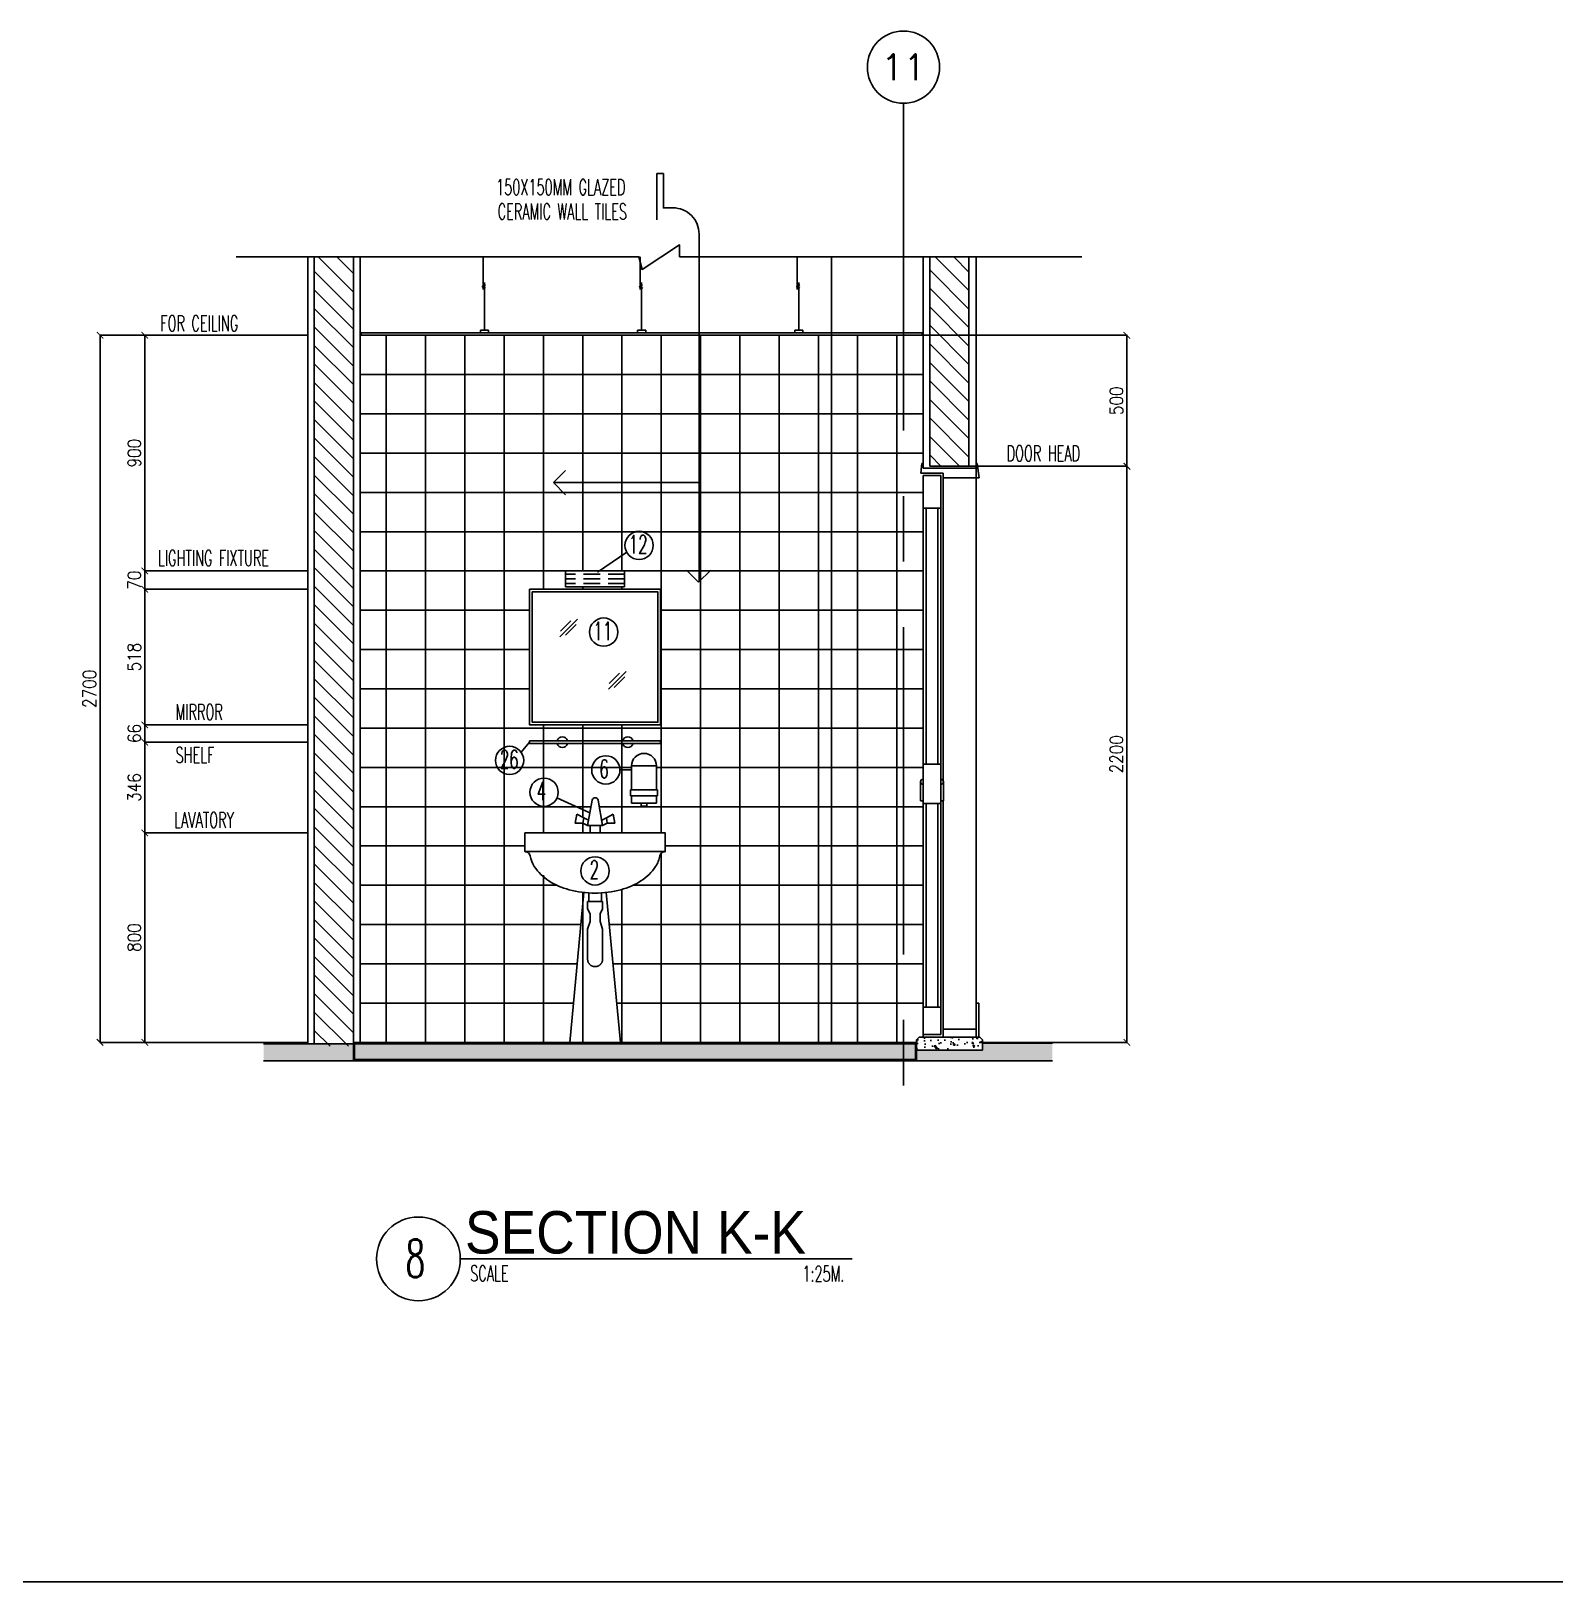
# Model space of a CAD drawing. Extents: x -233600 to -204723, y 166361 to 186286.
# Drawn here: x -226171 to -220352, y 166361 to 172284 of the extents above; entities that cross this region are included whole.
import ezdxf
from ezdxf.enums import TextEntityAlignment as Align

# ---------------------------------------------------------------- set-up
doc = ezdxf.new("R2010")
doc.units = 0
doc.header["$LTSCALE"] = 500
doc.header["$MEASUREMENT"] = 0
doc.linetypes.add('CENTERX2', pattern=[4, 2.5, -0.5, 0.5, -0.5])
doc.linetypes.add('HIDDEN2', pattern=[0.1875, 0.125, -0.0625])
doc.layers.get('0').update_dxf_attribs({"linetype": 'CONTINUOUS'})
doc.layers.get('DEFPOINTS').update_dxf_attribs({"linetype": 'CONTINUOUS'})
for name, color, linetype in [('AX-CR', 2, 'CONTINUOUS'), ('AX-TXT', 2, 'CONTINUOUS'), ('AXES', 11, 'CENTERX2'), ('Dimout', 4, 'CONTINUOUS'), ('DW', 7, 'CONTINUOUS'), ('ELE', 3, 'CONTINUOUS'), ('ELV', 7, 'CONTINUOUS'), ('FIX', 2, 'CONTINUOUS'), ('HATCH', 8, 'CONTINUOUS'), ('HatchA', 11, 'CONTINUOUS'), ('Plaster', 7, 'CONTINUOUS'), ('SANI', 2, 'CONTINUOUS'), ('Tile', 5, 'CONTINUOUS'), ('TITLE', 1, 'CONTINUOUS'), ('TXT', 2, 'CONTINUOUS'), ('TXT1', 2, 'CONTINUOUS'), ('WALL', 6, 'CONTINUOUS'), ('WallPartition', 2, 'CONTINUOUS'), ('Windows', 9, 'CONTINUOUS')]:
    doc.layers.add(name, color=color, linetype=linetype)
doc.styles.add('DIM', font='simplex.shx', dxfattribs={"width": 0.85})
doc.styles.add('ROMANS', font='romans.shx', dxfattribs={"width": 0.6})
doc.styles.add('TTXT', font='swisse.ttf', dxfattribs={"width": 0.9})
doc.dimstyles.new('DIM1-25', dxfattribs={"dimscale": 25, "dimtxt": 2, "dimasz": 1, "dimexe": 0.03, "dimexo": 0.03, "dimgap": 0.6, "dimtad": 1, "dimdec": 0, "dimdsep": 46, "dimtxsty": 'DIM', "dimblk1": 'ARCHTICK', "dimblk2": 'ARCHTICK', "dimsah": 1, "dimcen": 0.09, "dimdle": 0.03, "dimclrd": 256, "dimclrt": 2, "dimadec": 0, "dimazin": 0, "dimtfac": 1, "dimtdec": 0, "dimtix": 1, "dimtmove": 1, "dimatfit": 3, "dimldrblk": 'ARCHTICK', "dimfxl": 0, "dimtvp": 2, "dimtolj": 1, "dimtzin": 0, "dimarcsym": 0})

# ---------------------------------------------------------------- blocks, each defined once
blk = doc.blocks.new('A0-BOX')
at = {"layer": 'TITLE'}
blk.add_line((0, 0), (113.3, 0), dxfattribs=at)
blk = doc.blocks.new('_ARCHTICK')
at = {"color": 0, "linetype": 'ByBlock', "const_width": 0.15}
blk.add_lwpolyline([(-0.5, -0.5), (0.5, 0.5)], dxfattribs=at)
blk = doc.blocks.new('*D102')
at = {"layer": 'DEFPOINTS', "color": 0}
for p in [(-222768.3, 171121.9), (-221986.4, 171121.9), (-222589.6, 170621.9)]:
    blk.add_point(p, dxfattribs=at)
at = {"layer": 'Dimout', "color": 0, "lineweight": -2}
for p, q in [((-222767.6, 171121.9), (-221985.6, 171121.9)), ((-222588.9, 170621.9), (-221985.6, 170621.9))]:
    blk.add_line(p, q, dxfattribs=at)
at = {"layer": 'Dimout', "lineweight": -2}
blk.add_line((-221986.4, 170621.2), (-221986.4, 171122.7), dxfattribs=at)
at = {"layer": 'Dimout', "lineweight": -2, "xscale": 25, "yscale": 25, "zscale": 25}
for p, rotation in [((-221986.4, 171121.9), 90), ((-221986.4, 170621.9), 270)]:
    blk.add_blockref('_ARCHTICK', p, dxfattribs=dict(at, rotation=rotation))
at = {"layer": 'Dimout', "color": 2, "insert": (-222026.4, 170871.9), "char_height": 50, "attachment_point": 5, "rotation": 90, "style": 'DIM'}
blk.add_mtext('\\A1;500', dxfattribs=at)
blk = doc.blocks.new('*D101')
at = {"layer": 'DEFPOINTS', "color": 0}
for p in [(-222589.6, 170621.9), (-221986.4, 170621.9), (-222551.5, 168421.9)]:
    blk.add_point(p, dxfattribs=at)
at = {"layer": 'Dimout', "color": 0, "lineweight": -2}
for p, q in [((-222588.9, 170621.9), (-221985.6, 170621.9)), ((-222550.7, 168421.9), (-221985.6, 168421.9))]:
    blk.add_line(p, q, dxfattribs=at)
at = {"layer": 'Dimout', "lineweight": -2}
blk.add_line((-221986.4, 168421.2), (-221986.4, 170622.7), dxfattribs=at)
at = {"layer": 'Dimout', "lineweight": -2, "xscale": 25, "yscale": 25, "zscale": 25}
for p, rotation in [((-221986.4, 170621.9), 90), ((-221986.4, 168421.9), 270)]:
    blk.add_blockref('_ARCHTICK', p, dxfattribs=dict(at, rotation=rotation))
at = {"layer": 'Dimout', "color": 2, "insert": (-222026.4, 169521.9), "char_height": 50, "attachment_point": 5, "rotation": 90, "style": 'DIM'}
blk.add_mtext('\\A1;2200', dxfattribs=at)
blk = doc.blocks.new('*D87')
at = {"layer": 'DEFPOINTS', "color": 0}
for p in [(-225908, 171121.9), (-225114.6, 171121.9), (-225114.6, 168421.9)]:
    blk.add_point(p, dxfattribs=at)
at = {"layer": 'Dimout', "color": 0, "lineweight": -2}
for p, q in [((-225115.4, 171121.9), (-225908.8, 171121.9)), ((-225115.4, 168421.9), (-225908.8, 168421.9))]:
    blk.add_line(p, q, dxfattribs=at)
at = {"layer": 'Dimout', "lineweight": -2}
blk.add_line((-225908, 168421.2), (-225908, 171122.7), dxfattribs=at)
at = {"layer": 'Dimout', "lineweight": -2, "xscale": 25, "yscale": 25, "zscale": 25}
for p, rotation in [((-225908, 171121.9), 90), ((-225908, 168421.9), 270)]:
    blk.add_blockref('_ARCHTICK', p, dxfattribs=dict(at, rotation=rotation))
at = {"layer": 'Dimout', "color": 2, "insert": (-225948, 169771.9), "char_height": 50, "attachment_point": 5, "rotation": 90, "style": 'DIM'}
blk.add_mtext('\\A1;2700', dxfattribs=at)
blk = doc.blocks.new('*D90')
at = {"layer": 'DEFPOINTS', "color": 0}
for p in [(-225737.1, 169568.3), (-225114.6, 169568.3), (-225114.6, 169221.9)]:
    blk.add_point(p, dxfattribs=at)
at = {"layer": 'Dimout', "color": 0, "lineweight": -2}
for p, q in [((-225115.4, 169568.3), (-225737.9, 169568.3)), ((-225115.4, 169221.9), (-225737.9, 169221.9))]:
    blk.add_line(p, q, dxfattribs=at)
at = {"layer": 'Dimout', "lineweight": -2}
blk.add_line((-225737.1, 169221.2), (-225737.1, 169569.1), dxfattribs=at)
at = {"layer": 'Dimout', "lineweight": -2, "xscale": 25, "yscale": 25, "zscale": 25}
for p, rotation in [((-225737.1, 169568.3), 90), ((-225737.1, 169221.9), 270)]:
    blk.add_blockref('_ARCHTICK', p, dxfattribs=dict(at, rotation=rotation))
at = {"layer": 'Dimout', "color": 2, "insert": (-225777.1, 169395.1), "char_height": 50, "attachment_point": 5, "rotation": 90, "style": 'DIM'}
blk.add_mtext('\\A1;346', dxfattribs=at)
blk = doc.blocks.new('*D91')
at = {"layer": 'DEFPOINTS', "color": 0}
for p in [(-225737.1, 169634.3), (-225114.6, 169634.3), (-225114.6, 169568.3)]:
    blk.add_point(p, dxfattribs=at)
at = {"layer": 'Dimout', "color": 0, "lineweight": -2}
for p, q in [((-225115.4, 169634.3), (-225737.9, 169634.3)), ((-225115.4, 169568.3), (-225737.9, 169568.3))]:
    blk.add_line(p, q, dxfattribs=at)
at = {"layer": 'Dimout', "lineweight": -2}
for p, q in [((-225737.1, 169634.3), (-225737.1, 169659.3)), ((-225737.1, 169568.3), (-225737.1, 169634.3)), ((-225737.1, 169568.3), (-225737.1, 169543.3))]:
    blk.add_line(p, q, dxfattribs=at)
at = {"layer": 'Dimout', "lineweight": -2, "xscale": 25, "yscale": 25, "zscale": 25}
for p, rotation in [((-225737.1, 169634.3), 270), ((-225737.1, 169568.3), 90)]:
    blk.add_blockref('_ARCHTICK', p, dxfattribs=dict(at, rotation=rotation))
at = {"layer": 'Dimout', "color": 2, "insert": (-225777.1, 169601.3), "char_height": 50, "attachment_point": 5, "rotation": 90, "style": 'DIM'}
blk.add_mtext('\\A1;66', dxfattribs=at)
blk = doc.blocks.new('A$C753C42D5')
at = {"layer": 'SANI', "linetype": 'Continuous'}
for p, q in [((0.2568, 0.9248), (0.2394, 0.8287)), ((0.2968, 0.8287), (0.2793, 0.9248)), ((0.1923, 0.8373), (0.1985, 0.8714)), ((0.1923, 0.8373), (0.2215, 0.8373)), ((0.225, 0.8568), (0.1985, 0.8714)), ((0.2215, 0.8373), (0.225, 0.8568)), ((0.2394, 0.8287), (0.2215, 0.8373)), ((0.2429, 0.8483), (0.225, 0.8568)), ((0.2933, 0.8483), (0.3112, 0.8568)), ((0.2968, 0.8287), (0.3147, 0.8373)), ((0.3112, 0.8568), (0.3377, 0.8714)), ((0.3147, 0.8373), (0.3112, 0.8568)), ((0.3439, 0.8373), (0.3147, 0.8373)), ((0.3439, 0.8373), (0.3377, 0.8714)), ((0.2968, 0.8287), (0.2394, 0.8287)), ((0.2489, 0.8), (0.2489, 0.8287)), ((0.2872, 0.8), (0.2872, 0.8287)), ((0.2252, 0.5724), (0.1713, 0)), ((0.3109, 0.5724), (0.3648, 0))]:
    blk.add_line(p, q, dxfattribs=at)
at = {"layer": 'SANI', "linetype": 'HIDDEN2'}
for p, q in [((0.2968, 0.5382), (0.2394, 0.5382)), ((0.2394, 0.5382), (0.2394, 0.5094)), ((0.2441, 0.57), (0.2441, 0.5382)), ((0.292, 0.57), (0.292, 0.5382)), ((0.2968, 0.5382), (0.2968, 0.5094)), ((0.2394, 0.5094), (0.2489, 0.4903)), ((0.2489, 0.4903), (0.2489, 0.4616)), ((0.2872, 0.4903), (0.2968, 0.5094)), ((0.2872, 0.4903), (0.2872, 0.4616)), ((0.2394, 0.4328), (0.2489, 0.4616)), ((0.2394, 0.4328), (0.2394, 0.3179)), ((0.2872, 0.4616), (0.2968, 0.4328)), ((0.2968, 0.4328), (0.2968, 0.3179))]:
    blk.add_line(p, q, dxfattribs=at)
at = {"layer": 'SANI', "linetype": 'Continuous'}
blk.add_lwpolyline([(0.5362, 0.8), (0.5362, 0.789), (0.5362, 0.7282), (0, 0.7282), (0, 0.789), (0, 0.8)], close=True, dxfattribs=at)
for points in [[(0.5158, 0.7124, -0.107261), (0.5003, 0.6716, -0.107169), (0.4442, 0.6162, -0.077294), (0.3677, 0.5829, -0.06439), (0.2685, 0.57, -0.06439), (0.1694, 0.5829, -0.077294), (0.0929, 0.6162, -0.107169), (0.0368, 0.6716, -0.107938), (0.0212, 0.7126, -0.000994)], [(0.517, 0.7282, -0.000994), (0.517, 0.7278, -0.145509)]]:
    blk.add_lwpolyline(points, format="xyb", dxfattribs=at)
for centre, radius, start, end in [((0.2681, 0.9226), 0.0115, 9.52728, 170.47272), ((0.0024, 0.709), 0.0191, 10.80776, 88.49148), ((0.5347, 0.709), 0.0191, 89.19364, 170.01956)]:
    blk.add_arc(centre, radius, start, end, dxfattribs=at)
at = {"layer": 'SANI', "linetype": 'HIDDEN2'}
blk.add_arc((0.2681, 0.3179), 0.0287, 180, 0, dxfattribs=at)
blk = doc.blocks.new('*D89')
at = {"layer": 'DEFPOINTS', "color": 0}
for p in [(-225737.1, 169221.9), (-225114.6, 169221.9), (-225114.6, 168421.9)]:
    blk.add_point(p, dxfattribs=at)
at = {"layer": 'Dimout', "color": 0, "lineweight": -2}
for p, q in [((-225115.4, 169221.9), (-225737.9, 169221.9)), ((-225115.4, 168421.9), (-225737.9, 168421.9))]:
    blk.add_line(p, q, dxfattribs=at)
at = {"layer": 'Dimout', "lineweight": -2}
blk.add_line((-225737.1, 168421.2), (-225737.1, 169222.7), dxfattribs=at)
at = {"layer": 'Dimout', "lineweight": -2, "xscale": 25, "yscale": 25, "zscale": 25}
for p, rotation in [((-225737.1, 169221.9), 90), ((-225737.1, 168421.9), 270)]:
    blk.add_blockref('_ARCHTICK', p, dxfattribs=dict(at, rotation=rotation))
at = {"layer": 'Dimout', "color": 2, "insert": (-225777.1, 168821.9), "char_height": 50, "attachment_point": 5, "rotation": 90, "style": 'DIM'}
blk.add_mtext('\\A1;800', dxfattribs=at)
blk = doc.blocks.new('GAN')
for p, q in [((-0.0212, 0.1644), (-0.0212, 0.29)), ((-0.0155, 0.01), (-0.0155, 0.1918)), ((0, 0.01), (-0.031, 0.01)), ((-0.031, 0.01), (-0.031, 0)), ((0, 0.01), (0, 0))]:
    blk.add_line(p, q)
blk.add_lwpolyline([(-0.0118, 0.184), (-0.024, 0.1754), (-0.0113, 0.1703)])
blk = doc.blocks.new('walling')
at = {"layer": 'ELV'}
blk.add_line((0.1363, -1.1797), (-0.4198, -1.1797), dxfattribs=at)
blk.add_lwpolyline([(-0.025, -0.176), (-0.025, 0), (0, 0), (0, -0.1306), (0.0363, -0.1306, -0.414214), (0.1363, -0.2306), (0.1363, -1.5582)], format="xyb", dxfattribs=at)
at = {"layer": 'WALL'}
for p, q in [((-0.4198, -1.1797), (-0.3736, -1.1334)), ((-0.4198, -1.1797), (-0.3736, -1.2259)), ((0.1345, -1.56), (0.0882, -1.5137)), ((0.1345, -1.56), (0.1808, -1.5137))]:
    blk.add_line(p, q, dxfattribs=at)
at = {"layer": 'TXT', "style": 'ROMANS', "width": 0.6}
for s, p in [('150X150MM GLAZED', (-0.639, -0.0816)), ('CERAMIC WALL TILES', (-0.6331, -0.1746))]:
    blk.add_text(s, height=0.06, dxfattribs=at).set_placement(p)
blk = doc.blocks.new('AXU')
at = {"layer": 'AX-CR'}
blk.add_circle((0, 350), 350, dxfattribs=at)
at = {"layer": 'AX-TXT', "style": 'ROMANS'}
blk.add_attdef('AX', text='', height=250, dxfattribs=at).set_placement((0, 350), align=Align.MIDDLE)
blk = doc.blocks.new('*D93')
at = {"layer": 'DEFPOINTS', "color": 0}
for p in [(-225737.1, 171121.9), (-225139.6, 171121.9), (-225168.9, 170221.9)]:
    blk.add_point(p, dxfattribs=at)
at = {"layer": 'Dimout', "color": 0, "lineweight": -2}
for p, q in [((-225140.4, 171121.9), (-225737.9, 171121.9)), ((-225169.7, 170221.9), (-225737.9, 170221.9))]:
    blk.add_line(p, q, dxfattribs=at)
at = {"layer": 'Dimout', "lineweight": -2}
blk.add_line((-225737.1, 170221.2), (-225737.1, 171122.7), dxfattribs=at)
at = {"layer": 'Dimout', "lineweight": -2, "xscale": 25, "yscale": 25, "zscale": 25}
for p, rotation in [((-225737.1, 171121.9), 90), ((-225737.1, 170221.9), 270)]:
    blk.add_blockref('_ARCHTICK', p, dxfattribs=dict(at, rotation=rotation))
at = {"layer": 'Dimout', "color": 2, "insert": (-225777.1, 170671.9), "char_height": 50, "attachment_point": 5, "rotation": 90, "style": 'DIM'}
blk.add_mtext('\\A1;900', dxfattribs=at)
blk = doc.blocks.new('*D88')
at = {"layer": 'DEFPOINTS', "color": 0}
for p in [(-225737.1, 170151.9), (-225114.6, 170151.9), (-225114.6, 169634.3)]:
    blk.add_point(p, dxfattribs=at)
at = {"layer": 'Dimout', "color": 0, "lineweight": -2}
for p, q in [((-225115.4, 170151.9), (-225737.9, 170151.9)), ((-225115.4, 169634.3), (-225737.9, 169634.3))]:
    blk.add_line(p, q, dxfattribs=at)
at = {"layer": 'Dimout', "lineweight": -2}
blk.add_line((-225737.1, 169633.5), (-225737.1, 170152.7), dxfattribs=at)
at = {"layer": 'Dimout', "lineweight": -2, "xscale": 25, "yscale": 25, "zscale": 25}
for p, rotation in [((-225737.1, 170151.9), 90), ((-225737.1, 169634.3), 270)]:
    blk.add_blockref('_ARCHTICK', p, dxfattribs=dict(at, rotation=rotation))
at = {"layer": 'Dimout', "color": 2, "insert": (-225777.1, 169893.1), "char_height": 50, "attachment_point": 5, "rotation": 90, "style": 'DIM'}
blk.add_mtext('\\A1;518', dxfattribs=at)
blk = doc.blocks.new('*D92')
at = {"layer": 'DEFPOINTS', "color": 0}
for p in [(-225737.1, 170221.9), (-225114.6, 170221.9), (-225114.6, 170151.9)]:
    blk.add_point(p, dxfattribs=at)
at = {"layer": 'Dimout', "color": 0, "lineweight": -2}
for p, q in [((-225115.4, 170221.9), (-225737.9, 170221.9)), ((-225115.4, 170151.9), (-225737.9, 170151.9))]:
    blk.add_line(p, q, dxfattribs=at)
at = {"layer": 'Dimout', "lineweight": -2}
for p, q in [((-225737.1, 170221.9), (-225737.1, 170246.9)), ((-225737.1, 170151.9), (-225737.1, 170221.9)), ((-225737.1, 170151.9), (-225737.1, 170126.9))]:
    blk.add_line(p, q, dxfattribs=at)
at = {"layer": 'Dimout', "lineweight": -2, "xscale": 25, "yscale": 25, "zscale": 25}
for p, rotation in [((-225737.1, 170221.9), 270), ((-225737.1, 170151.9), 90)]:
    blk.add_blockref('_ARCHTICK', p, dxfattribs=dict(at, rotation=rotation))
at = {"layer": 'Dimout', "color": 2, "insert": (-225777.1, 170186.9), "char_height": 50, "attachment_point": 5, "rotation": 90, "style": 'DIM'}
blk.add_mtext('\\A1;70', dxfattribs=at)

msp = doc.modelspace()

# ---------------------------------------------------------------- hatches: boundary and pattern name
at = {"layer": 'HatchA'}
h = msp.add_hatch(dxfattribs=at)
h.set_pattern_fill('ANSI31', color=256, scale=400, style=0)
h.set_pattern_definition([(135, (-414199.59, -13159.053), (35.355339, 35.355339), [])])
h.paths.add_polyline_path([(-225089.6, 171421.9), (-224939.6, 171421.9), (-224939.6, 168406.9), (-225089.6, 168406.9)])
h = msp.add_hatch(dxfattribs=at)
h.set_pattern_fill('ANSI31', color=256, scale=400, style=0)
h.set_pattern_definition([(135, (-481731.066, -28407.297), (35.355339, 35.355339), [])])
h.paths.add_polyline_path([(-222739.6, 171421.9), (-222589.6, 171421.9), (-222589.6, 170621.9), (-222739.6, 170621.9)])
at = {"layer": 'Windows'}
h = msp.add_hatch(dxfattribs=at)
h.set_pattern_fill('AR-CONC', color=256, scale=10, style=0)
h.set_pattern_definition([(130, (-473591.856, -12581.39), (-71.726018, -6.275213), [7.5, -82.5]), (185, (-473591.856, -12581.39), (13.875133, 75.219213), [6, -66]), (79.5486, (-473597.83, -12581.91), (-57.850938, 68.943954), [6.374019, -70.114211]), (133.8158, (-473591.86, -12561.39), (-106.724105, -16.551901), [11.25, -123.75]), (83.3644, (-473600.75, -12562.77), (-93.46627, 97.411787), [9.56103, -105.1713]), (188.8158, (-473591.86, -12561.39), (-93.466195, 97.41186), [9, -99]), (159, (-473601.856, -12566.39), (-59.690705, -40.261889), [7.5, -82.5]), (214, (-473601.856, -12566.39), (-24.331533, 72.515005), [6, -66]), (108.5486, (-473606.83, -12569.745), (-84.022263, 32.25305), [6.374019, -70.114211]), (142.5, (-473591.856, -12581.39), (-1.2159855, 33.2893854), [0, -65.2, 0, -67, 0, -66.25]), (172.5, (-473591.856, -12581.39), (-26.3069537, 39.441171), [0, -38.2, 0, -63.7, 0, -25.25]), (212.5, (-473569.556, -12581.39), (-53.3822436, -2.2554872), [0, -25, 0, -78, 0, -103.5]), (222.5, (-473559.556, -12581.39), (-58.318617, 10.010498), [0, -32.5, 0, -51.8, 0, -73.5])])
h.paths.add_polyline_path([(-222779.6, 168441.9), (-222789.6, 168431.9), (-222789.6, 168391.9), (-222537.6, 168391.9), (-222537.6, 168431.9), (-222547.6, 168441.9)])
h = msp.add_hatch(dxfattribs=at)
h.set_pattern_fill('AR-SAND', color=256, scale=25, style=0)
h.set_pattern_definition([(37.5, (0, 0), (-1.574834, 48.170594), [0, -38, 0, -42.5, 0, -40.625]), (7.5, (0, 0), (44.244418, 70.553652), [0, -20.5, 0, -34.25, 0, -13.125]), (327.5, (-30.75, 0), (77.8535465, 0.1414763), [0, -12.5, 0, -45, 0, -58.75]), (317.5, (-30.75, 0), (75.153165, 21.941889), [0, -6.25, 0, -29.5, 0, -33.75])])
h.paths.add_polyline_path([(-224939.6, 168415.9), (-225283.2, 168415.9), (-225283.2, 168351.9), (-224939.6, 168351.9)])
h.paths.add_polyline_path([(-222793.6, 168415.9), (-224935.6, 168415.9), (-224935.6, 168355.9), (-222793.6, 168355.9)])
h.paths.add_polyline_path([(-222271, 168418.9), (-222537.6, 168418.9), (-222537.6, 168391.9), (-222789.6, 168391.9), (-222789.6, 168351.9), (-222271, 168351.9)])

# ---------------------------------------------------------------- linework, layer by layer
msp.add_line((-224910.9, 171131.9), (-222768.3, 171131.9))
at = {"layer": 'AXES'}
msp.add_line((-222839.6, 172007.8), (-222839.6, 168099.3), dxfattribs=at)
at = {"layer": 'DW'}
for p, q in [((-223896.5, 170293.3), (-224008.6, 170217.5)), ((-224267.3, 169568.3), (-224299.8, 169529.6)), ((-223878.4, 169462.1), (-223922.3, 169462.1)), ((-224037.3, 169298.7), (-224163.1, 169355.1))]:
    msp.add_line(p, q, dxfattribs=at)
at = {"layer": 'ELE'}
msp.add_lwpolyline([(-222158.2, 171421.9), (-223694.6, 171421.9), (-223694.6, 171467.1), (-223838.1, 171373.7), (-223849.9, 171421.9), (-224116.7, 171421.9), (-225388.4, 171421.9)], dxfattribs=at)
at = {"layer": 'FIX'}
for p, q in [((-224152, 169970), (-224084.4, 170037.6)), ((-224149.6, 169992.1), (-224110.2, 170031.4)), ((-224129.9, 169977.3), (-224089.3, 170017.9)), ((-223966.4, 169770.2), (-223898.7, 169837.9)), ((-223963.9, 169792.4), (-223924.6, 169831.7)), ((-223944.2, 169777.6), (-223903.7, 169818.2))]:
    msp.add_line(p, q, dxfattribs=at)
at = {"layer": 'FIX', "color": 2}
for p, q in [((-224267.3, 169562.9), (-224267.3, 169573.7)), ((-224267.3, 169573.7), (-223767.3, 169573.7)), ((-224267.3, 169562.9), (-223767.3, 169562.9)), ((-223767.3, 169562.9), (-223767.3, 169573.7))]:
    msp.add_line(p, q, dxfattribs=at)
for points in [[(-224267.3, 170151.9), (-224267.3, 169634.3), (-223767.3, 169634.3), (-223767.3, 170151.9)], [(-224257.3, 170141.9), (-224257.3, 169644.3), (-223777.3, 169644.3), (-223777.3, 170141.9)]]:
    msp.add_lwpolyline(points, close=True, dxfattribs=at)
for centre in [(-223849.3, 170319.4), (-223984.5, 169988.5), (-224343.9, 169498.6), (-223976.3, 169462.1), (-224212.3, 169377.2), (-224017.6, 169076.8)]:
    msp.add_circle(centre, 54, dxfattribs=at)
for centre, start, end in [((-224142.3, 169568.3), 15.20227, 164.79773), ((-224142.3, 169568.3), 195.20227, 344.79773), ((-223892.3, 169568.3), 15.20227, 164.79773), ((-223892.3, 169568.3), 195.20227, 344.79773)]:
    msp.add_arc(centre, 20.6, start, end, dxfattribs=at)
at = {"layer": 'HATCH', "linetype": 'HIDDEN2'}
for p, q in [((-223904.8, 170209.9), (-224129.8, 170209.9)), ((-223904.8, 170191.9), (-224129.8, 170191.9)), ((-223904.8, 170174), (-224129.8, 170174))]:
    msp.add_line(p, q, dxfattribs=at)
at = {"layer": 'Plaster'}
for p, q in [((-225114.6, 171421.9), (-225114.6, 168415.9)), ((-224914.6, 171421.9), (-224914.6, 168421.9)), ((-223114.6, 171421.9), (-223114.6, 168421.9)), ((-222764.6, 171421.9), (-222764.6, 170614.6)), ((-222562.6, 171421.9), (-222562.6, 170614.6)), ((-224910.9, 171131.9), (-224910.9, 171121.9)), ((-222768.3, 171131.9), (-222768.3, 171121.9)), ((-222562.6, 168471.9), (-222688.1, 168471.9)), ((-225283.2, 168418.9), (-225114.6, 168418.9)), ((-222789.6, 168421.9), (-224939.6, 168421.9)), ((-222789.6, 168415.9), (-224939.6, 168415.9)), ((-222271, 168421.9), (-222537.6, 168421.9))]:
    msp.add_line(p, q, dxfattribs=at)
at = {"layer": 'SANI'}
for p, q in [((-224149.9, 170151.9), (-224168, 170151.9)), ((-223878.4, 169477.6), (-223878.4, 169386.6)), ((-223878.4, 169477.6), (-223782.5, 169477.6)), ((-223782.5, 169477.6), (-223782.5, 169386.6)), ((-223882.3, 169386.6), (-223882.3, 169363.6)), ((-223882.3, 169386.6), (-223778.7, 169386.6)), ((-223778.7, 169386.6), (-223778.7, 169363.6)), ((-223882.3, 169363.6), (-223778.7, 169363.6)), ((-223878.4, 169363.6), (-223878.4, 169335.2)), ((-223878.4, 169335.2), (-223782.5, 169335.2)), ((-223841, 169335.2), (-223841, 169323.7)), ((-223819.9, 169335.2), (-223819.9, 169323.7)), ((-223782.5, 169363.6), (-223782.5, 169335.2)), ((-223841, 169323.7), (-223819.9, 169323.7))]:
    msp.add_line(p, q, dxfattribs=at)
at = {"layer": 'SANI', "color": 6}
msp.add_line((-224532.1, 167595), (-223036, 167595), dxfattribs=at)
at = {"layer": 'SANI'}
msp.add_lwpolyline([(-223904.8, 170161.9), (-224129.8, 170161.9), (-224129.8, 170221.9), (-223904.8, 170221.9)], close=True, dxfattribs=at)
msp.add_arc((-223830.5, 169477.6), 47.9, 0, 180, dxfattribs=at)
at = {"layer": 'Tile'}
for p, q in [((-222764.6, 171121.9), (-224914.6, 171121.9)), ((-224814.6, 171121.9), (-224814.6, 168421.9)), ((-224664.6, 171121.9), (-224664.6, 168421.9)), ((-224514.6, 171121.9), (-224514.6, 168421.9)), ((-224364.6, 171121.9), (-224364.6, 168421.9)), ((-224214.6, 171121.9), (-224214.6, 170151.9)), ((-224064.6, 171121.9), (-224064.6, 170221.9)), ((-223914.6, 171121.9), (-223914.6, 170221.9)), ((-223764.6, 171121.9), (-223764.6, 169221.9)), ((-223614.6, 171121.9), (-223614.6, 168421.9)), ((-223464.6, 171121.9), (-223464.6, 168421.9)), ((-223314.6, 171121.9), (-223314.6, 168421.9)), ((-223164.6, 171121.9), (-223164.6, 168421.9)), ((-223014.6, 171121.9), (-223014.6, 168421.9)), ((-222864.6, 171121.9), (-222864.6, 168421.9)), ((-222764.6, 170971.9), (-224914.6, 170971.9)), ((-222764.6, 170821.9), (-224914.6, 170821.9)), ((-222764.6, 170671.9), (-224914.6, 170671.9)), ((-222764.6, 170521.9), (-224914.6, 170521.9)), ((-222764.6, 170371.9), (-224914.6, 170371.9)), ((-222764.6, 170221.9), (-224914.6, 170221.9)), ((-224064.6, 170161.9), (-224064.6, 170151.9)), ((-223914.6, 170161.9), (-223914.6, 170151.9)), ((-224267.3, 170071.9), (-224914.6, 170071.9)), ((-222764.6, 170071.9), (-223767.3, 170071.9)), ((-224267.3, 169921.9), (-224914.6, 169921.9)), ((-222764.6, 169921.9), (-223767.3, 169921.9)), ((-224267.3, 169771.9), (-224914.6, 169771.9)), ((-222764.6, 169771.9), (-223767.3, 169771.9)), ((-222764.6, 169621.9), (-224914.6, 169621.9)), ((-224214.6, 169634.3), (-224214.6, 169221.9)), ((-224064.6, 169634.3), (-224064.6, 169281.1)), ((-223914.6, 169634.3), (-223914.6, 169221.9)), ((-223878.4, 169471.9), (-224914.6, 169471.9)), ((-222764.6, 169471.9), (-223782.5, 169471.9)), ((-224033.1, 169321.9), (-224914.6, 169321.9)), ((-222764.6, 169321.9), (-224001.5, 169321.9)), ((-224064.6, 169259.2), (-224064.6, 169221.9)), ((-224285.4, 169171.9), (-224914.6, 169171.9)), ((-222764.6, 169171.9), (-223749.2, 169171.9)), ((-223764.6, 169145.1), (-223764.6, 168421.9)), ((-224214.6, 169060.6), (-224214.6, 168421.9)), ((-224164, 169021.9), (-224914.6, 169021.9)), ((-224064.6, 168994.8), (-224064.6, 168421.9)), ((-223914.6, 169005.9), (-223914.6, 168421.9)), ((-222764.6, 169021.9), (-223871.5, 169021.9)), ((-224071.7, 168871.9), (-224914.6, 168871.9)), ((-222764.6, 168871.9), (-223962.9, 168871.9)), ((-224085.8, 168721.9), (-224914.6, 168721.9)), ((-222764.6, 168721.9), (-223948.8, 168721.9)), ((-224099.9, 168571.9), (-224914.6, 168571.9)), ((-222764.6, 168571.9), (-223934.7, 168571.9))]:
    msp.add_line(p, q, dxfattribs=at)
at = {"layer": 'TITLE', "color": 6}
msp.add_circle((-224692.1, 167595), 160, dxfattribs=at)
at = {"layer": 'WALL'}
for p, q in [((-225089.6, 171421.9), (-225089.6, 168415.9)), ((-224939.6, 171421.9), (-224939.6, 168351.9)), ((-222739.6, 171421.9), (-222739.6, 170621.9)), ((-222589.6, 171421.9), (-222589.6, 170621.9)), ((-222589.6, 170621.9), (-222739.6, 170621.9)), ((-222789.6, 168431.9), (-222779.6, 168441.9)), ((-222547.6, 168441.9), (-222779.6, 168441.9)), ((-222537.6, 168431.9), (-222547.6, 168441.9)), ((-225283.2, 168415.9), (-224939.6, 168415.9)), ((-224935.6, 168415.9), (-224935.6, 168355.9)), ((-222793.6, 168415.9), (-222789.6, 168415.9)), ((-222793.6, 168415.9), (-222793.6, 168355.9)), ((-222789.6, 168431.9), (-222789.6, 168391.9)), ((-222789.6, 168391.9), (-222789.6, 168351.9)), ((-222789.6, 168391.9), (-222537.6, 168391.9)), ((-222537.6, 168431.9), (-222537.6, 168391.9)), ((-222271, 168418.9), (-222537.6, 168418.9)), ((-225283.2, 168351.9), (-222271, 168351.9)), ((-224935.6, 168355.9), (-222793.6, 168355.9))]:
    msp.add_line(p, q, dxfattribs=at)
at = {"layer": 'WallPartition', "linetype": 'HIDDEN2', "const_width": 2}
msp.add_lwpolyline([(-224937.6, 168415.9), (-224937.6, 168353.9), (-222791.6, 168353.9), (-222791.6, 168415.9)], dxfattribs=at)
at = {"layer": 'Windows'}
for p, q in [((-222773.7, 170595.9), (-222769.2, 170632.9)), ((-222764.6, 170632.9), (-222769.2, 170632.9)), ((-222562.6, 170632.9), (-222558, 170632.9)), ((-222551.2, 170577.3), (-222558, 170632.9)), ((-222688.1, 170595.9), (-222773.7, 170595.9)), ((-222562.6, 170614.6), (-222764.6, 170614.6)), ((-222764.6, 170586.6), (-222764.6, 168441.9)), ((-222697.3, 170586.6), (-222764.6, 170586.6)), ((-222697.3, 170586.6), (-222697.3, 168451.3)), ((-222688.1, 170577.3), (-222688.1, 170595.9)), ((-222688.1, 170577.3), (-222688.1, 169421)), ((-222562.6, 170577.3), (-222688.1, 170577.3)), ((-222562.6, 170614.6), (-222562.6, 168441.9)), ((-222562.6, 170577.3), (-222551.2, 170577.3)), ((-222697.3, 170461.3), (-222764.6, 170461.3)), ((-222753.5, 170461.3), (-222753.5, 169484.6)), ((-222708.4, 170461.3), (-222708.4, 169484.6)), ((-222697.3, 169484.6), (-222764.6, 169484.6)), ((-222774.5, 169417.1), (-222774.5, 169344.4)), ((-222687.4, 169417.1), (-222687.4, 169344.4)), ((-222774.5, 169344.4), (-222764.6, 169344.4)), ((-222697.3, 169333.6), (-222764.6, 169333.6)), ((-222753.5, 169333.6), (-222753.5, 168556.6)), ((-222708.4, 169333.6), (-222708.4, 168556.6)), ((-222687.4, 169344.4), (-222697.3, 169344.4)), ((-222688.1, 169344.4), (-222688.1, 168441.9)), ((-222697.3, 168556.6), (-222764.6, 168556.6)), ((-222562.6, 168571.9), (-222551.5, 168571.9)), ((-222551.5, 168571.9), (-222551.5, 168441.9)), ((-222697.3, 168451.3), (-222764.6, 168451.3)), ((-223920.5, 168421.9), (-224114.1, 168421.9))]:
    msp.add_line(p, q, dxfattribs=at)
for centre, start, end in [((-222764.6, 169417.1), 90, 270), ((-222697.3, 169417.1), 270, 90)]:
    msp.add_arc(centre, 9.89, start, end, dxfattribs=at)

# ---------------------------------------------------------------- block references
for name, p, xscale, yscale, zscale in [('A0-BOX', (-233600.1, 166361.3), 250, 250, 250), ('GAN', (-224424.1, 171131.9), 1000, 1000, 1000), ('GAN', (-223824.1, 171131.9), 1000, 1000, 1000), ('GAN', (-223224.1, 171131.9), 1000, 1000, 1000)]:
    msp.add_blockref(name, p, dxfattribs=dict(xscale=xscale, yscale=yscale, zscale=zscale))
at = {"layer": 'AXES'}
ref = msp.add_blockref('AXU', (-222839.6, 172283.8), dxfattribs=dict(at, xscale=-0.3942857142857143, yscale=0.3942857142857143, zscale=0.3942857142857143, rotation=180))
ref.add_attrib('AX', '11', dxfattribs={"layer": 'AX-TXT', "color": 6, "height": 98.57, "style": 'ROMANS'}).set_placement((-222839.6, 172145.8), align=Align.MIDDLE)
at = {"layer": 'WALL', "xscale": 1000, "yscale": 1000, "zscale": 1000}
msp.add_blockref('walling', (-223756.4, 171739.2), dxfattribs=at)
at = {"layer": 'WallPartition', "xscale": -1000, "yscale": 1000, "zscale": 1000}
msp.add_blockref('A$C753C42D5', (-223749.2, 168421.9), dxfattribs=at)

# ---------------------------------------------------------------- texts
at = {"layer": 'TITLE', "style": 'ROMANS', "width": 0.6}
msp.add_text('8', height=143.9, dxfattribs=at).set_placement((-224740.9, 167525.4))
at = {"layer": 'TXT', "style": 'ROMANS', "width": 0.6}
for s, height, p in [('FOR CEILING', 60, (-225677.6, 171137.5)), ('DOOR HEAD', 60, (-222445.9, 170641.2)), ('12', 70, (-223888.6, 170288.5)), ('LIGHTING FIXTURE', 60, (-225686.8, 170241.2)), ('11', 70, (-224023.6, 169957.6)), ('MIRROR', 60, (-225619.5, 169653.5)), ('SHELF', 60, (-225619.5, 169489.1)), ('26', 70, (-224381.1, 169467.7)), ('6', 70, (-224001.2, 169431.2)), ('4', 70, (-224240, 169346.3)), ('LAVATORY', 60, (-225625.1, 169241.2)), ('2', 70, (-224038.3, 169045.9)), ('SCALE', 60, (-224494.4, 167509.5)), ('1:25M.', 60, (-223225.8, 167508.1))]:
    msp.add_text(s, height=height, dxfattribs=at).set_placement(p)
at = {"layer": 'TXT1', "color": 6, "style": 'TTXT', "width": 0.9}
msp.add_text('SECTION K-K', height=162.094, dxfattribs=at).set_placement((-224514.3, 167615.4))

# ---------------------------------------------------------------- dimensions: what is measured, and where the dimension line sits
at = {"layer": 'Dimout'}
for base, p1, p2, picture, middle in [((-225908, 171121.9), (-225114.6, 168421.9), (-225114.6, 171121.9), '*D87', (-225948, 169771.9)), ((-225737.1, 171121.9), (-225168.9, 170221.9), (-225139.6, 171121.9), '*D93', (-225777.1, 170671.9)), ((-221986.4, 171121.9), (-222589.6, 170621.9), (-222768.3, 171121.9), '*D102', (-222026.4, 170871.9)), ((-221986.4, 170621.9), (-222551.5, 168421.9), (-222589.6, 170621.9), '*D101', (-222026.4, 169521.9)), ((-225737.1, 170221.9), (-225114.6, 170151.9), (-225114.6, 170221.9), '*D92', (-225777.1, 170186.9)), ((-225737.1, 170151.9), (-225114.6, 169634.3), (-225114.6, 170151.9), '*D88', (-225777.1, 169893.1)), ((-225737.1, 169634.3), (-225114.6, 169568.3), (-225114.6, 169634.3), '*D91', (-225777.1, 169601.3)), ((-225737.1, 169568.3), (-225114.6, 169221.9), (-225114.6, 169568.3), '*D90', (-225777.1, 169395.1)), ((-225737.1, 169221.9), (-225114.6, 168421.9), (-225114.6, 169221.9), '*D89', (-225777.1, 168821.9))]:
    dim = msp.add_linear_dim(base=base, p1=p1, p2=p2, angle=90, dimstyle='DIM1-25', dxfattribs=at)
    dim.commit()
    dim.dimension.update_dxf_attribs({"geometry": picture, "text_midpoint": middle})

doc.saveas('drawing.dxf')
